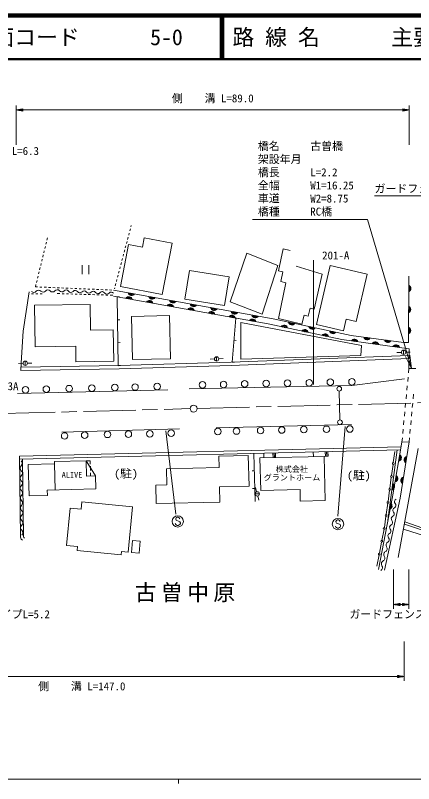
# Model space of a CAD drawing. Units: millimetres, scale not verified. Extents: x 40000 to 680000, y 20000 to 380000.
# Drawn here: x 130658 to 221871, y 204000 to 380000 of the extents above; entities that cross this region are included whole.
import ezdxf
from ezdxf.enums import TextEntityAlignment as Align

# ---------------------------------------------------------------- set-up
doc = ezdxf.new("R2010")
doc.units = ezdxf.units.MM
doc.header["$LTSCALE"] = 1000
doc.linetypes.add('CHAIN', pattern=[18.5, 12, -1.5, 3.5, -1.5])
for name, color, linetype, lineweight in [('M-BGD', 7, 'Continuous', 13), ('M-BMK', 2, 'CHAIN', 13), ('M-BMK-SRVR', 3, 'Continuous', 13), ('M-STR-HTXT', 7, 'Continuous', 13), ('M-STR-STR1', 1, 'Continuous', 13), ('M-STR-STRC', 7, 'Continuous', 13), ('M-STR-STRD', 7, 'Continuous', 13), ('M-TTL', 2, 'Continuous', 140), ('M-TTL-BAND', 7, 'Continuous', 13), ('M-TTL-LINE', 7, 'Continuous', 50)]:
    doc.layers.add(name, color=color, linetype=linetype, lineweight=lineweight)
doc.layers.add('M-BMK-HTXT', color=7, linetype='Continuous')
doc.layers.add('M-TTL-TXT', color=7, linetype='Continuous')
doc.styles.add('ＭＳ ゴシック', font='')
doc.styles.get('ＭＳ ゴシック').set_extended_font_data('MS Gothic')

# ---------------------------------------------------------------- blocks, each defined once
blk = doc.blocks.new('open_arrow')
at = {"color": 0, "linetype": 'Continuous', "lineweight": -2}
blk.add_lwpolyline([(7.5, 1.25), (0, 0), (7.5, -1.25)], dxfattribs=at)

msp = doc.modelspace()

# ---------------------------------------------------------------- linework, layer by layer
at = {"layer": 'M-BGD'}
for p, q in [((156862, 330624), (156989, 331107)), ((157116, 331591), (157181, 331838)), ((156352, 328690), (156479, 329173)), ((156607, 329657), (156734, 330140)), ((137766, 328035), (137647, 327550)), ((138013, 329042), (137885, 328521)), ((156097, 327723), (156225, 328206)), ((164303, 316044), (166535, 327828)), ((137289, 326093), (137170, 325607)), ((137527, 327064), (137408, 326579)), ((155588, 325789), (155715, 326272)), ((155842, 326756), (155970, 327239)), ((136812, 324151), (136693, 323665)), ((137050, 325122), (136931, 324636)), ((155078, 323855), (155206, 324338)), ((155333, 324822), (155460, 325305)), ((136335, 322208), (136216, 321723)), ((136574, 323179), (136454, 322694)), ((145953, 322744), (145953, 320744)), ((147453, 322744), (147453, 320744)), ((154569, 321921), (154696, 322404)), ((154823, 322888), (154951, 323371)), ((194949, 322542), (200889, 320742)), ((202725, 322686), (199593, 309151)), ((136097, 321237), (135977, 320752)), ((154059, 319987), (154186, 320470)), ((154314, 320954), (154441, 321437)), ((135620, 319295), (135500, 318809)), ((135858, 320266), (135739, 319780)), ((153804, 319020), (153932, 319503)), ((135381, 318324), (135253, 317802)), ((135253, 317802), (135756, 317781)), ((136256, 317760), (136755, 317739)), ((137255, 317719), (137754, 317698)), ((138254, 317677), (138754, 317656)), ((139253, 317635), (139753, 317614)), ((140252, 317593), (140752, 317572)), ((141251, 317551), (141751, 317531)), ((142251, 317510), (142750, 317489)), ((143250, 317468), (143749, 317447)), ((144249, 317426), (144748, 317405)), ((145248, 317384), (145747, 317363)), ((146247, 317342), (146747, 317322)), ((147246, 317301), (147746, 317280)), ((148245, 317259), (148745, 317238)), ((149244, 317217), (149744, 317196)), ((150244, 317175), (150743, 317154)), ((151243, 317134), (151742, 317113)), ((152242, 317092), (152745, 317071)), ((153357, 317322), (153422, 317569)), ((153550, 318053), (153677, 318536)), ((134355, 316239), (134836, 316239)), ((135336, 316239), (135836, 316239)), ((136336, 316239), (136816, 316239)), ((140241, 316273), (140846, 316254)), ((141345, 316238), (141845, 316222)), ((142345, 316207), (142845, 316191)), ((143344, 316175), (143844, 316159)), ((144344, 316144), (144844, 316128)), ((145343, 316112), (145843, 316097)), ((146343, 316081), (146843, 316065)), ((147342, 316050), (147842, 316034)), ((148342, 316018), (148842, 316002)), ((149341, 315987), (149841, 315971)), ((150341, 315955), (150841, 315940)), ((151340, 315924), (151840, 315908)), ((152340, 315893), (152944, 315874)), ((153987, 315541), (154487, 315548)), ((153987, 315541), (154487, 315548)), ((154219, 299750), (153987, 315541)), ((135024, 313587), (147768, 313779)), ((154064, 310277), (154564, 310284)), ((180275, 300532), (181158, 310637)), ((181158, 310637), (181656, 310594)), ((181158, 310637), (181656, 310594)), ((199593, 309151), (205784, 307718)), ((154141, 305013), (154641, 305021)), ((180717, 305584), (181215, 305541)), ((219056, 302803), (218057, 302767)), ((219556, 303321), (219556, 302321)), ((220056, 302827), (221056, 302838)), ((176237, 301291), (175237, 301268)), ((176737, 301802), (176737, 300802)), ((177236, 301320), (178236, 301355)), ((132407, 300298), (131408, 300274)), ((132907, 300810), (132907, 299810)), ((133407, 300321), (134407, 300344)), ((154219, 299750), (154718, 299757)), ((180275, 300532), (180773, 300488)), ((222385, 299115), (220789, 299116)), ((217111, 270193), (219195, 282242)), ((220847, 282276), (218752, 269423)), ((219195, 282242), (220847, 282276)), ((131588, 279024), (219007, 281155)), ((131598, 278324), (218885, 280452)), ((198917, 278915), (198891, 279965)), ((201666, 278982), (201641, 280032)), ((201966, 278989), (201940, 280039)), ((202266, 278997), (202240, 280046)), ((215998, 264320), (218119, 280433)), ((217221, 277539), (217573, 280116)), ((222937, 280785), (218339, 255777)), ((185295, 279633), (185567, 268637)), ((186671, 278617), (201366, 278975)), ((186671, 278617), (186852, 271169)), ((187570, 278638), (187545, 279688)), ((189670, 278690), (189644, 279739)), ((189970, 278697), (189944, 279747)), ((190270, 278704), (190244, 279754)), ((201366, 278975), (202266, 278997)), ((201366, 278975), (201614, 268828)), ((133614, 277123), (139612, 277269)), ((133614, 277123), (133790, 269925)), ((146898, 277947), (139600, 277769)), ((139612, 277269), (139600, 277769)), ((139612, 277269), (139759, 271271)), ((146898, 277947), (147798, 277969)), ((146898, 277947), (146983, 274448)), ((146898, 277947), (148983, 274497)), ((147798, 277969), (147816, 277219)), ((147828, 276719), (147853, 275720)), ((216814, 274567), (217167, 277143)), ((147865, 275220), (147883, 274470)), ((185394, 275635), (184894, 275622)), ((146983, 274448), (148983, 274497)), ((148983, 274497), (149056, 271498)), ((216408, 271595), (216760, 274171)), ((149056, 271498), (137959, 271227)), ((137988, 270028), (137959, 271227)), ((185493, 271636), (184993, 271623)), ((185916, 270861), (185632, 271820)), ((195849, 271388), (186852, 271169)), ((195915, 268689), (195849, 271388)), ((216002, 268622), (216354, 271198)), ((133790, 269925), (137988, 270028)), ((185557, 270381), (186557, 270381)), ((186178, 269896), (186420, 268926)), ((217034, 269691), (213830, 253078)), ((218752, 269423), (215227, 252879)), ((217111, 270193), (217034, 269691)), ((162941, 268150), (177520, 268510)), ((201614, 268828), (195915, 268689)), ((215595, 265650), (215947, 268226)), ((156497, 257045), (157505, 267448)), ((215189, 262678), (215541, 265254)), ((214600, 259729), (215091, 262282)), ((214034, 256782), (214525, 259336)), ((213468, 253836), (213959, 256390))]:
    msp.add_line(p, q, dxfattribs=at)
for points in [[(164303, 316044), (154773, 317849), (156604, 327520), (159783, 326918), (160183, 329031), (166535, 327828)], [(193559, 326110), (191999, 326518), (190943, 321454), (191951, 321238), (191423, 319006), (192623, 318694), (190927, 310587), (196239, 309275), (196799, 311323), (197679, 311099), (198191, 312939), (199055, 312715), (200889, 320742)], [(202725, 322686), (211256, 320712), (208745, 309861), (206405, 310402), (205784, 307718)], [(153113, 317065), (189685, 310459), (207576, 306684), (219547, 305071), (220711, 305038), (220744, 320219)], [(133801, 316673), (132440, 307617), (131959, 300415), (131932, 298677)], [(220789, 299116), (220855, 303639), (205392, 305734), (188565, 309300), (153156, 315691)], [(135024, 313587), (135168, 304071), (144480, 304211), (144534, 300636), (153193, 300766), (153085, 307938), (147857, 307859), (147768, 313779)], [(131932, 298677), (154406, 299053), (180084, 299824), (220822, 301370)], [(131942, 299378), (154390, 299752), (180060, 300524), (220832, 302071)], [(131588, 279024), (131841, 260452), (132018, 260019), (132274, 259753)], [(132779, 260238), (132615, 260408), (132539, 260594), (132297, 278342)], [(177520, 268510), (177434, 271978), (184180, 272144), (184005, 279199), (177260, 279033), (177326, 276389), (165250, 276091), (165340, 272453), (162836, 272391), (162941, 268150)], [(157505, 267448), (145903, 268572), (145738, 266875), (143205, 267121), (142378, 258586), (144911, 258341), (144817, 257370), (154893, 256394), (154971, 257193), (156497, 257045)], [(245571, 251331), (243555, 252579), (237964, 255555), (226012, 260199), (219540, 262307)], [(219743, 263411), (226540, 261159), (237292, 256863), (240604, 255267), (247707, 251139)], [(219843, 263956), (226612, 261639), (238300, 257079), (241468, 255387), (249219, 250803)]]:
    msp.add_lwpolyline(points, dxfattribs=at)
for points in [[(179821, 314398), (183685, 325558), (190764, 322678), (187189, 311566)], [(170509, 321574), (179605, 320086), (178532, 313527), (169437, 315015)], [(165944, 311215), (166160, 301352), (157509, 301163), (157293, 311026)], [(182260, 309673), (209906, 304381), (209798, 302113), (182260, 301249)], [(157505, 259704), (157259, 256985), (158998, 256828), (159243, 259548)]]:
    msp.add_lwpolyline(points, close=True, dxfattribs=at)
for centre, radius in [((219556, 302821), 500), ((176737, 301302), 500), ((132907, 300310), 500), ((163124, 294955), 750), ((173499, 295354), 750), ((178354, 295454), 750), ((183176, 295587), 750), ((188098, 295653), 750), ((192986, 295753), 750), ((197974, 295820), 750), ((202796, 295953), 750), ((207751, 296053), 750), ((132962, 294224), 750), ((137751, 294390), 750), ((142972, 294490), 750), ((148193, 294589), 750), ((153447, 294756), 750), ((158069, 294855), 750), ((177024, 284680), 750), ((181314, 284779), 750), ((186834, 284912), 750), ((191656, 285012), 750), ((196711, 285112), 750), ((201898, 285178), 750), ((207252, 285245), 750), ((141941, 283649), 750), ((146530, 283815), 750), ((151751, 284014), 750), ((156540, 284081), 750), ((161461, 284147), 750), ((166350, 284280), 750), ((217194, 277341), 200), ((216787, 274369), 200), ((216381, 271397), 200), ((186057, 270381), 500), ((215975, 268424), 200), ((215568, 265452), 200), ((215129, 262478), 200), ((214563, 259532), 200), ((213997, 256586), 200)]:
    msp.add_circle(centre, radius, dxfattribs=at)
for centre, radius, start, end in [((135993, 316369), 691, 40.86884, 141.51814), ((137039, 317274), 691, 220.86884, 321.51814), ((138121, 316413), 691, 40.86884, 141.51814), ((139167, 317318), 691, 220.86884, 321.51814), ((140250, 316457), 691, 40.86884, 141.51814), ((141307, 317293), 658, 215.63237, 319.0321), ((142300, 316431), 658, 35.63237, 139.0321), ((143369, 317197), 658, 215.63237, 319.0321), ((144362, 316335), 658, 35.63237, 139.0321), ((146423, 316239), 658, 35.63237, 139.0321), ((220426, 317429), 812, 292.49435, 67.25462), ((220426, 317429), 650, 298.61014, 61.13884), ((220426, 317429), 488, 309.74283, 50.00615), ((220426, 317429), 325, 343.93212, 15.81686), ((134910, 317229), 691, 220.86884, 321.51814), ((145430, 317101), 658, 215.63237, 319.0321), ((147492, 317005), 658, 215.63237, 319.0321), ((148485, 316142), 658, 35.63237, 139.0321), ((149554, 316909), 658, 215.63237, 319.0321), ((150547, 316046), 658, 35.63237, 139.0321), ((151616, 316813), 658, 215.63237, 319.0321), ((152609, 315950), 658, 35.63237, 139.0321), ((156634, 314746), 812, 12.38922, 147.14949), ((156634, 314746), 650, 18.50501, 141.0337), ((156634, 314746), 488, 29.6377, 129.90101), ((157284, 316629), 812, 192.38023, 327.14051), ((156634, 314746), 325, 63.82699, 95.71172), ((157284, 316629), 650, 198.49602, 321.02472), ((157284, 316629), 488, 209.62871, 309.89203), ((157284, 316629), 325, 243.818, 275.70274), ((162007, 315776), 812, 192.38023, 327.14051), ((162007, 315776), 650, 198.49602, 321.02472), ((162007, 315776), 488, 209.62871, 309.89203), ((162007, 315776), 325, 243.818, 275.70274), ((161358, 313893), 812, 12.38922, 147.14949), ((161358, 313893), 650, 18.50501, 141.0337), ((161358, 313893), 488, 29.6377, 129.90101), ((161358, 313893), 325, 63.82699, 95.71172), ((166081, 313041), 812, 12.38922, 147.14949), ((166081, 313041), 650, 18.50501, 141.0337), ((166081, 313041), 488, 29.6377, 129.90101), ((166731, 314923), 812, 192.38023, 327.14051), ((166081, 313041), 325, 63.82699, 95.71172), ((166731, 314923), 650, 198.49602, 321.02472), ((166731, 314923), 488, 209.62871, 309.89203), ((166731, 314923), 325, 243.818, 275.70274), ((171454, 314069), 812, 192.38023, 327.14051), ((171454, 314069), 650, 198.49602, 321.02472), ((171454, 314069), 488, 209.62871, 309.89203), ((171454, 314069), 325, 243.818, 275.70274), ((220415, 312629), 812, 292.49435, 67.25462), ((170805, 312188), 812, 12.38922, 147.14949), ((170805, 312188), 650, 18.50501, 141.0337), ((170805, 312188), 488, 29.6377, 129.90101), ((170805, 312188), 325, 63.82699, 95.71172), ((175529, 311336), 812, 12.38922, 147.14949), ((175529, 311336), 650, 18.50501, 141.0337), ((175529, 311336), 488, 29.6377, 129.90101), ((176178, 313216), 812, 192.38023, 327.14051), ((175529, 311336), 325, 63.82699, 95.71172), ((176178, 313216), 650, 198.49602, 321.02472), ((176178, 313216), 488, 209.62871, 309.89203), ((176178, 313216), 325, 243.818, 275.70274), ((180901, 312363), 812, 192.38023, 327.14051), ((180901, 312363), 650, 198.49602, 321.02472), ((180901, 312363), 488, 209.62871, 309.89203), ((180901, 312363), 325, 243.818, 275.70274), ((220415, 312629), 650, 298.61014, 61.13884), ((220415, 312629), 488, 309.74283, 50.00615), ((220415, 312629), 325, 343.93212, 15.81686), ((180252, 310483), 812, 12.38922, 147.14949), ((180252, 310483), 650, 18.50501, 141.0337), ((180252, 310483), 488, 29.6377, 129.90101), ((180252, 310483), 325, 63.82699, 95.71172), ((184976, 309631), 812, 12.38922, 147.14949), ((184976, 309631), 650, 18.50501, 141.0337), ((184976, 309631), 488, 29.6377, 129.90101), ((185625, 311510), 812, 192.38023, 327.14051), ((184976, 309631), 325, 63.82699, 95.71172), ((185625, 311510), 650, 198.49602, 321.02472), ((185625, 311510), 488, 209.62871, 309.89203), ((185625, 311510), 325, 243.818, 275.70274), ((192218, 308207), 812, 10.65276, 145.41303), ((192218, 308207), 650, 16.76855, 139.29724), ((192218, 308207), 488, 27.90124, 128.16456), ((192218, 308207), 325, 62.09053, 93.97527), ((193998, 309868), 812, 190.70706, 325.46733), ((193998, 309868), 650, 196.82285, 319.35154), ((193998, 309868), 488, 207.95553, 308.21885), ((193998, 309868), 325, 242.14482, 274.02956), ((196914, 307211), 812, 10.65276, 145.41303), ((198695, 308877), 812, 190.70706, 325.46733), ((198695, 308877), 650, 196.82285, 319.35154), ((198695, 308877), 488, 207.95553, 308.21885), ((198695, 308877), 325, 242.14482, 274.02956), ((220405, 307829), 812, 292.49435, 67.25462), ((220405, 307829), 650, 298.61014, 61.13884), ((220405, 307829), 488, 309.74283, 50.00615), ((196914, 307211), 650, 16.76855, 139.29724), ((196914, 307211), 488, 27.90124, 128.16456), ((196914, 307211), 325, 62.09053, 93.97527), ((201610, 306216), 812, 10.65276, 145.41303), ((201610, 306216), 650, 16.76855, 139.29724), ((201610, 306216), 488, 27.90124, 128.16456), ((201610, 306216), 325, 62.09053, 93.97527), ((203391, 307886), 812, 190.70706, 325.46733), ((203391, 307886), 650, 196.82285, 319.35154), ((203391, 307886), 488, 207.95553, 308.21885), ((203391, 307886), 325, 242.14482, 274.02956), ((211225, 306508), 812, 194.94705, 329.70732), ((211225, 306508), 650, 201.06284, 323.59153), ((211225, 306508), 488, 212.19552, 312.45884), ((220405, 307829), 325, 343.93212, 15.81686), ((208325, 305021), 812, 14.90419, 149.66446), ((208325, 305021), 650, 21.01998, 143.54867), ((208325, 305021), 488, 32.15267, 132.41598), ((208325, 305021), 325, 66.34196, 98.2267), ((211225, 306508), 325, 246.38481, 278.26955), ((213082, 304377), 812, 14.90419, 149.66446), ((213082, 304377), 650, 21.01998, 143.54867), ((213082, 304377), 488, 32.15267, 132.41598), ((213082, 304377), 325, 66.34196, 98.2267), ((215982, 305867), 812, 194.94705, 329.70732), ((215982, 305867), 650, 201.06284, 323.59153), ((215982, 305867), 488, 212.19552, 312.45884), ((215982, 305867), 325, 246.38481, 278.26955), ((217838, 303732), 812, 14.90419, 149.66446), ((217838, 303732), 650, 21.01998, 143.54867), ((217838, 303732), 488, 32.15267, 132.41598), ((217838, 303732), 325, 66.34196, 98.2267), ((218254, 278636), 812, 282.80745, 57.56772), ((218254, 278636), 650, 288.92324, 51.45193), ((218254, 278636), 488, 300.05593, 40.31925), ((218254, 278636), 325, 334.24522, 6.12996), ((220494, 278168), 812, 103.362, 238.12227), ((220494, 278168), 650, 109.47779, 232.00648), ((220494, 278168), 488, 120.61047, 220.87379), ((220494, 278168), 325, 154.79976, 186.6845), ((132517, 276247), 769, 132.92544, 228.03717), ((131470, 277373), 769, 312.92544, 48.03717), ((131489, 275103), 769, 312.92544, 48.03717), ((217436, 273906), 812, 282.80745, 57.56772), ((132536, 273977), 769, 132.92544, 228.03717), ((131508, 272834), 769, 312.92544, 48.03717), ((217436, 273906), 650, 288.92324, 51.45193), ((217436, 273906), 488, 300.05593, 40.31925), ((217436, 273906), 325, 334.24522, 6.12996), ((219721, 273430), 812, 103.362, 238.12227), ((219721, 273430), 650, 109.47779, 232.00648), ((219721, 273430), 488, 120.61047, 220.87379), ((219721, 273430), 325, 154.79976, 186.6845), ((132555, 271708), 769, 132.92544, 228.03717), ((131527, 270564), 769, 312.92544, 48.03717), ((216698, 272033), 812, 285.12096, 59.88123), ((216698, 272033), 650, 291.23675, 53.76544), ((216698, 272033), 488, 302.36944, 42.63276), ((216698, 272033), 325, 336.55873, 8.44347), ((132574, 269438), 769, 132.92544, 228.03717), ((132593, 267169), 769, 132.92544, 228.03717), ((131546, 268295), 769, 312.92544, 48.03717), ((216116, 267607), 812, 285.12096, 59.88123), ((216116, 267607), 650, 291.23675, 53.76544), ((216116, 267607), 488, 302.36944, 42.63276), ((216116, 267607), 325, 336.55873, 8.44347), ((217199, 267768), 627, 296.08042, 42.11981), ((218130, 268610), 627, 116.08042, 222.11981), ((131565, 266025), 769, 312.92544, 48.03717), ((216820, 265800), 627, 296.08042, 42.11981), ((217750, 266641), 627, 116.08042, 222.11981), ((132613, 264899), 769, 132.92544, 228.03717), ((131584, 263755), 769, 312.92544, 48.03717), ((216441, 263831), 627, 296.08042, 42.11981), ((217371, 264673), 627, 116.08042, 222.11981), ((132632, 262629), 769, 132.92544, 228.03717), ((216062, 261862), 627, 296.08042, 42.11981), ((216992, 262704), 627, 116.08042, 222.11981), ((131603, 261486), 769, 312.92544, 48.03717), ((216613, 260735), 627, 116.08042, 222.11981), ((216303, 258669), 746, 117.56445, 214.22484), ((215682, 259894), 627, 296.08042, 42.11981), ((215760, 256507), 746, 117.56445, 214.22484), ((215070, 257830), 746, 297.56445, 34.22484), ((214527, 255668), 746, 297.56445, 34.22484), ((213984, 253507), 746, 297.56445, 34.22484), ((215217, 254346), 746, 117.56445, 214.22484)]:
    msp.add_arc(centre, radius, start, end, dxfattribs=at)
at = {"layer": 'M-BMK'}
for p, q in [((172284, 289944), (271053, 292433)), ((72258, 287318), (170685, 289903))]:
    msp.add_line(p, q, dxfattribs=at)
at = {"layer": 'M-BMK-SRVR'}
msp.add_circle((171484, 289924), 800, dxfattribs=at)
at = {"layer": 'M-STR-HTXT'}
for p, q in [((130876, 350323), (130876, 359323)), ((220861, 350323), (220861, 359323)), ((130876, 358323), (132376, 358573)), ((130876, 358323), (132376, 358073)), ((130876, 358323), (132376, 358323)), ((132376, 358373), (131176, 358373)), ((132376, 358273), (131176, 358273)), ((131476, 358423), (132376, 358423)), ((131476, 358223), (132376, 358223)), ((132376, 358473), (131776, 358473)), ((132376, 358173), (131776, 358173)), ((132076, 358523), (132376, 358523)), ((132076, 358123), (132376, 358123)), ((132376, 358073), (132376, 358573)), ((132376, 358323), (219361, 358323)), ((220861, 358323), (219361, 358573)), ((219361, 358573), (219361, 358073)), ((219661, 358523), (219361, 358523)), ((219361, 358473), (219961, 358473)), ((220261, 358423), (219361, 358423)), ((219361, 358373), (220561, 358373)), ((220861, 358323), (219361, 358073)), ((220861, 358323), (219361, 358323)), ((219361, 358273), (220561, 358273)), ((220261, 358223), (219361, 358223)), ((219361, 358173), (219961, 358173)), ((219661, 358123), (219361, 358123)), ((236863, 338636), (212913, 338636)), ((217273, 253038), (217273, 244038)), ((220789, 253038), (220789, 244038)), ((217273, 245038), (218773, 245288)), ((217273, 245038), (218773, 244788)), ((217273, 245038), (218773, 245038)), ((218773, 245088), (217573, 245088)), ((218773, 244988), (217573, 244988)), ((217873, 245138), (218773, 245138)), ((217873, 244938), (218773, 244938)), ((218773, 245188), (218173, 245188)), ((218773, 244888), (218173, 244888)), ((218473, 245238), (218773, 245238)), ((218473, 244838), (218773, 244838)), ((218773, 244788), (218773, 245288)), ((218773, 245038), (219289, 245038)), ((220789, 245038), (219289, 245288)), ((219289, 245288), (219289, 244788)), ((219589, 245238), (219289, 245238)), ((219289, 245188), (219889, 245188)), ((220189, 245138), (219289, 245138)), ((219289, 245088), (220489, 245088)), ((220789, 245038), (219289, 244788)), ((220789, 245038), (219289, 245038)), ((219289, 244988), (220489, 244988)), ((220189, 244938), (219289, 244938)), ((219289, 244888), (219889, 244888)), ((219589, 244838), (219289, 244838)), ((219713, 236534), (219713, 227534)), ((73535, 228534), (218213, 228534)), ((219713, 228534), (218213, 228784)), ((218213, 228784), (218213, 228284)), ((218513, 228734), (218213, 228734)), ((218213, 228684), (218813, 228684)), ((219113, 228634), (218213, 228634)), ((218213, 228584), (219413, 228584)), ((219713, 228534), (218213, 228284)), ((219713, 228534), (218213, 228534)), ((218213, 228484), (219413, 228484)), ((219113, 228434), (218213, 228434)), ((218213, 228384), (218813, 228384)), ((218513, 228334), (218213, 228334))]:
    msp.add_line(p, q, dxfattribs=at)
msp.add_lwpolyline([(221363, 299128), (211291, 333231), (184961, 333231)], dxfattribs=at)
at = {"layer": 'M-STR-STR1'}
for p, q in [((220697, 298146), (220789, 299116)), ((220509, 296155), (220603, 297150)), ((220321, 294164), (220415, 295159)), ((220133, 292173), (220227, 293168)), ((221843, 293185), (221752, 292189)), ((219945, 290182), (220039, 291177)), ((221661, 291193), (221570, 290198)), ((219757, 288190), (219851, 289186)), ((221479, 289202), (221388, 288206)), ((219569, 286199), (219663, 287195)), ((221297, 287210), (221206, 286214)), ((219381, 284208), (219475, 285204)), ((221115, 285218), (221024, 284222)), ((219195, 282242), (219287, 283213)), ((220934, 283227), (220847, 282276))]:
    msp.add_line(p, q, dxfattribs=at)
at = {"layer": 'M-STR-STRC'}
for p, q in [((198964, 323919), (198964, 295449)), ((204853, 293920), (204988, 287324)), ((206192, 285846), (204546, 265244)), ((165140, 284848), (167385, 265743)), ((167494, 264912), (167376, 264676)), ((167376, 264676), (167376, 264558)), ((167376, 264558), (167494, 264322)), ((167731, 265031), (167494, 264912)), ((167494, 264322), (168203, 264085)), ((167967, 265031), (167731, 265031)), ((168203, 264912), (167967, 265031)), ((168321, 264676), (168203, 264912)), ((168203, 264085), (168321, 263967)), ((204195, 264295), (204076, 264059)), ((204076, 264059), (204076, 263941)), ((204431, 264413), (204195, 264295)), ((204667, 264413), (204431, 264413)), ((204904, 264295), (204667, 264413)), ((205022, 264059), (204904, 264295)), ((167376, 263376), (167258, 263612)), ((167494, 263258), (167376, 263376)), ((167731, 263140), (167494, 263258)), ((167967, 263140), (167731, 263140)), ((168203, 263258), (167967, 263140)), ((168321, 263376), (168203, 263258)), ((168321, 263967), (168440, 263731)), ((168440, 263612), (168321, 263376)), ((168440, 263731), (168440, 263612)), ((204076, 262759), (203958, 262995)), ((204076, 263941), (204195, 263704)), ((204195, 262641), (204076, 262759)), ((204195, 263704), (204904, 263468)), ((204431, 262522), (204195, 262641)), ((204667, 262522), (204431, 262522)), ((204904, 262641), (204667, 262522)), ((204904, 263468), (205022, 263350)), ((205022, 262759), (204904, 262641)), ((205022, 263350), (205140, 263113)), ((205140, 262995), (205022, 262759)), ((205140, 263113), (205140, 262995))]:
    msp.add_line(p, q, dxfattribs=at)
for centre, radius in [((204839, 294465), 545), ((205002, 286779), 545), ((167849, 264085), 1300), ((204549, 263468), 1300)]:
    msp.add_circle(centre, radius, dxfattribs=at)
at = {"layer": 'M-STR-STRD'}
for p, q in [((131156, 293359), (165570, 294224)), ((141304, 284553), (168273, 285285)), ((176620, 285534), (207646, 286249))]:
    msp.add_line(p, q, dxfattribs=at)
msp.add_lwpolyline([(170470, 294479), (207737, 295200), (219808, 296763)], dxfattribs=at)
at = {"layer": 'M-TTL'}
msp.add_line((680000, 380000), (40000, 380000), dxfattribs=at)
at = {"layer": 'M-TTL-BAND'}
for p, q in [((40000, 205000), (579000, 205000)), ((168000, 205000), (168000, 204000))]:
    msp.add_line(p, q, dxfattribs=at)
at = {"layer": 'M-TTL-LINE'}
for p, q in [((177750, 380000), (177750, 370000)), ((178250, 380000), (178250, 370000)), ((40000, 370000), (680000, 370000))]:
    msp.add_line(p, q, dxfattribs=at)

# ---------------------------------------------------------------- block references
at = {"layer": 'M-STR-HTXT', "xscale": 400, "yscale": 400, "rotation": 106.5}
msp.add_blockref('open_arrow', (221363, 299128), dxfattribs=at)

# ---------------------------------------------------------------- texts
at = {"layer": 'M-BGD', "style": 'ＭＳ ゴシック'}
for s, p in [('株式会社', (193973, 274979)), ('ALIVE', (143626, 273697)), ('グラントホーム', (194013, 273057))]:
    msp.add_text(s, height=1320, dxfattribs=at).set_placement(p, align=Align.BOTTOM_CENTER)
at = {"layer": 'M-BGD', "style": 'ＭＳ ゴシック', "width": 1.1}
for p in [(156002, 273556), (209327, 273140)]:
    msp.add_text('(駐)', height=1833, dxfattribs=at).set_placement(p, align=Align.BOTTOM_CENTER)
at = {"layer": 'M-BMK-HTXT', "insert": (170000, 245559), "char_height": 3666, "attachment_point": 8, "style": 'ＭＳ ゴシック'}
msp.add_mtext('\\T1.2;古曽中原', dxfattribs=at)
at = {"layer": 'M-BMK-SRVR', "style": 'ＭＳ ゴシック'}
msp.add_text('1023A', height=1833, dxfattribs=at).set_placement((125134, 293584), align=Align.BOTTOM_LEFT)
at = {"layer": 'M-STR-HTXT', "style": 'ＭＳ ゴシック'}
for s, p in [('側\u3000\u3000溝 L=89.0', (175869, 359523)), ('ガードパイプ  L=6.3', (124203, 347468)), ('ガードフェンスL=5.0', (224788, 338836)), ('ガードパイプL=5.2', (127934, 241338)), ('ガードフェンスL=5.0', (219031, 241338)), ('側\u3000\u3000溝 L=147.0', (145874, 224834))]:
    msp.add_text(s, height=1833, dxfattribs=at).set_placement(p, align=Align.BOTTOM_CENTER)
for s, p in [('橋名', (186200, 348578)), ('古曽橋', (198200, 348578)), ('架設年月', (186200, 345578)), ('橋長', (186200, 342578)), ('L=2.2', (198200, 342578)), ('全幅', (186200, 339578)), ('W1=16.25', (198200, 339578)), ('車道', (186200, 336638)), ('W2=8.75', (198200, 336578)), ('橋種', (186200, 333578)), ('RC橋', (198200, 333578))]:
    msp.add_text(s, height=1833, dxfattribs=at).set_placement(p, align=Align.BOTTOM_LEFT)
at = {"layer": 'M-STR-STRC', "style": 'ＭＳ ゴシック'}
msp.add_text('201-A', height=1833, dxfattribs=at).set_placement((200910, 325004), align=Align.MIDDLE_LEFT)
at = {"layer": 'M-TTL-TXT', "style": 'ＭＳ ゴシック'}
for s, p in [('図面コード', (120380, 375000)), ('5-0', (161521, 375000)), ('路 線 名', (180380, 375000)), ('主要地方道\u3000山口小郡秋穂線', (216734, 375000))]:
    msp.add_text(s, height=3666, dxfattribs=at).set_placement(p, align=Align.MIDDLE_LEFT)

doc.saveas('drawing.dxf')
